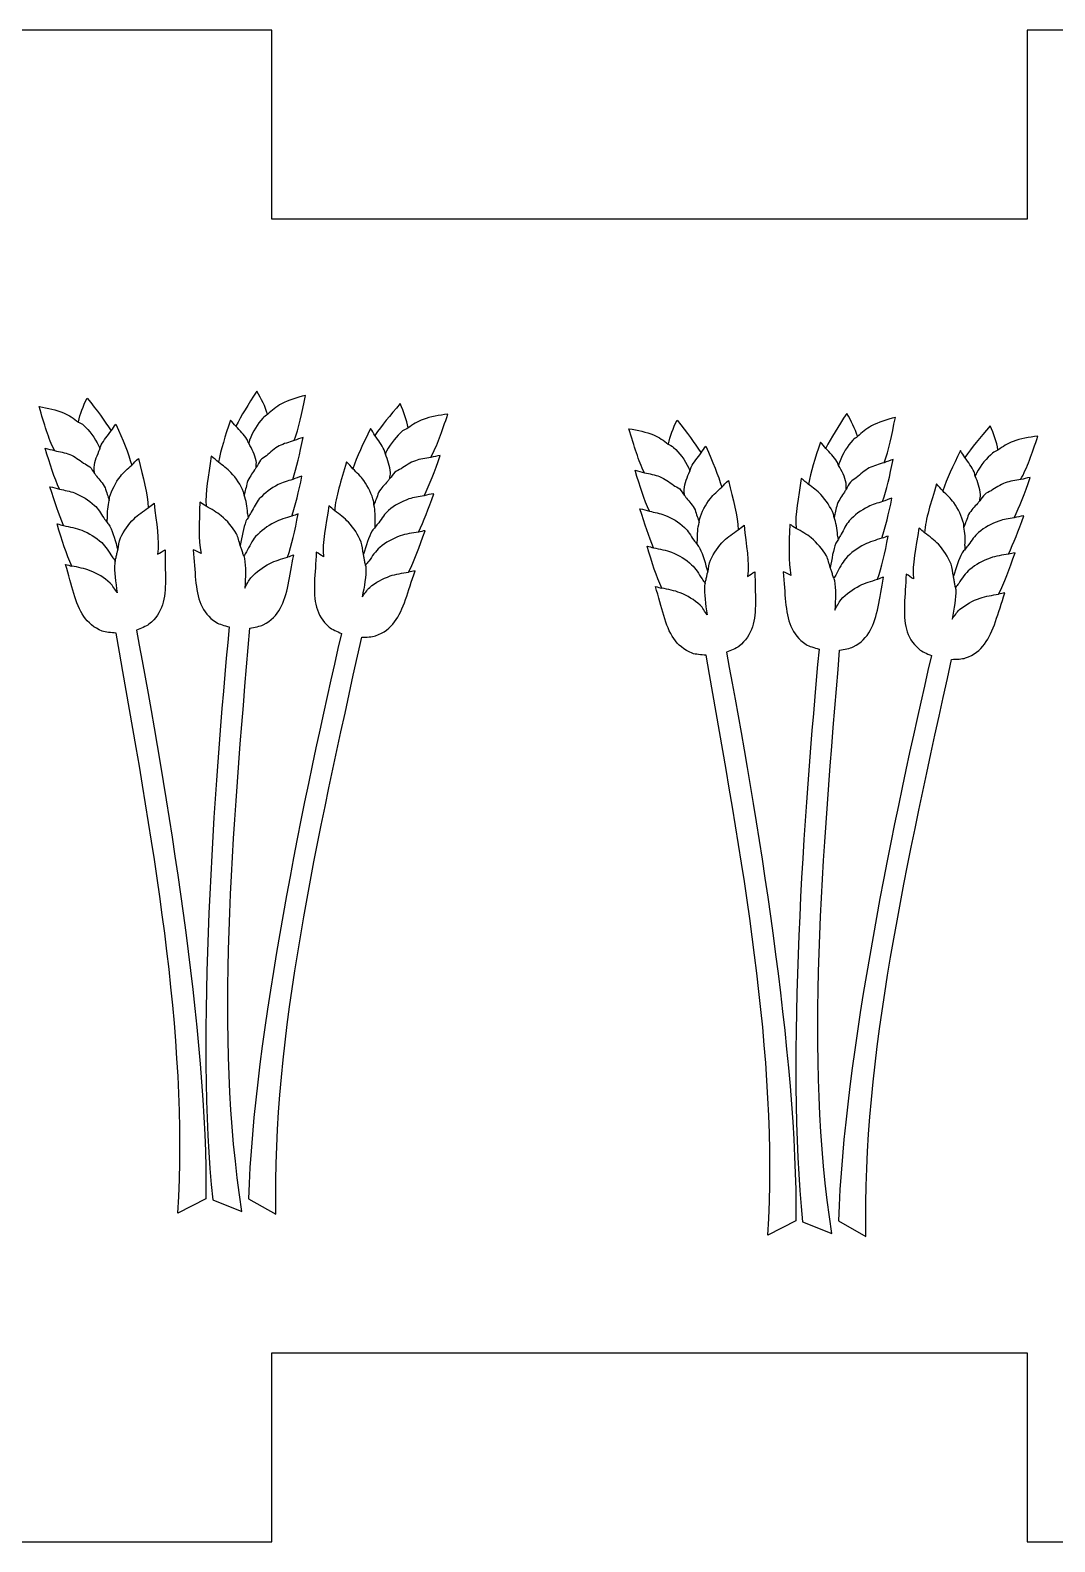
# Model space of a CAD drawing. Extents: x 87 to 257, y -442 to -192.
# Drawn here: x 130.91 to 158.04, y -274.19 to -234.19 of the extents above; entities that cross this region are included whole.
import ezdxf

# ---------------------------------------------------------------- set-up
doc = ezdxf.new("R2010")
doc.units = 0
doc.layers.add('Edges_-_Cut', color=7, linetype='CONTINUOUS')
doc.layers.add('Edges_-_Etch', color=7, linetype='CONTINUOUS')

msp = doc.modelspace()

# ---------------------------------------------------------------- linework, layer by layer
at = {"layer": 'Edges_-_Cut', "color": 7}
for p, q in [((137.309827, -234.194366), (117.309528, -234.194366)), ((137.309827, -239.19444), (137.309827, -234.194366)), ((187.309445, -234.194366), (157.309561, -234.194366)), ((157.309561, -234.194366), (157.309561, -239.19444)), ((157.309561, -239.19444), (137.309827, -239.19444)), ((137.309827, -274.194399), (137.309827, -269.194324)), ((137.309827, -269.194324), (157.309561, -269.194324)), ((157.309561, -269.194324), (157.309561, -274.194399)), ((117.309528, -274.194399), (137.309827, -274.194399)), ((157.309561, -274.194399), (187.309445, -274.194399))]:
    msp.add_line(p, q, dxfattribs=at)
at = {"layer": 'Edges_-_Etch', "color": 7}
for p, q in [((138.01044, -246.99462), (138.010446, -246.994592)), ((131.623204, -247.260614), (131.623218, -247.260586)), ((141.367818, -247.43785), (141.367815, -247.437822)), ((153.632752, -247.579272), (153.632758, -247.579243)), ((147.245516, -247.845266), (147.24553, -247.845238)), ((156.99013, -248.022502), (156.990127, -248.022473)), ((135.563968, -265.120596), (134.821343, -265.498125)), ((135.743896, -265.143061), (136.518348, -265.450091)), ((136.692823, -265.119806), (137.419221, -265.52773)), ((151.186281, -265.70522), (150.443655, -266.082748)), ((151.366209, -265.727741), (152.14066, -266.034742)), ((152.315136, -265.704486), (153.041533, -266.112382))]:
    msp.add_line(p, q, dxfattribs=at)
for points in [[(132.187038, -244.558196), (132.233162, -244.351044), (132.312989, -244.142285), (132.417665, -243.927006)], [(132.417665, -243.927006), (132.686298, -244.262681), (132.877004, -244.522071), (133.054965, -244.795573)], [(136.910194, -243.74898), (136.673867, -244.108136), (136.50805, -244.384093), (136.356234, -244.672947)], [(137.198394, -244.356068), (137.133248, -244.15411), (137.034394, -243.953647), (136.910194, -243.74898)], [(138.198535, -243.857381), (137.966478, -243.915717), (137.754795, -243.985623), (137.565943, -244.082312)], [(137.898522, -245.054653), (138.03026, -244.719373), (138.098747, -244.339981), (138.198535, -243.857381)], [(131.554669, -245.318672), (131.392391, -244.997023), (131.288999, -244.625675), (131.144859, -244.154364)], [(131.144859, -244.154364), (131.381328, -244.19077), (131.598585, -244.240865), (131.795596, -244.319633)], [(131.795596, -244.319633), (131.940816, -244.377799), (132.063346, -244.470142), (132.186471, -244.561864)], [(137.199226, -244.359737), (137.158595, -244.396539), (137.105856, -244.417367), (137.068453, -244.458543)], [(137.19924, -244.359737), (137.199195, -244.359737), (137.199285, -244.359737), (137.198394, -244.356068)], [(137.565943, -244.082312), (137.426745, -244.153743), (137.313309, -244.25698), (137.199226, -244.359737)], [(140.71186, -244.074269), (140.42959, -244.398571), (140.228334, -244.649833), (140.039225, -244.915799)], [(140.916217, -244.714462), (140.87869, -244.505589), (140.807553, -244.293697), (140.71186, -244.074269)], [(141.974054, -244.354008), (141.736278, -244.380819), (141.517144, -244.421713), (141.317049, -244.49224)], [(141.516506, -245.500338), (141.691927, -245.185745), (141.810571, -244.818941), (141.974054, -244.354008)], [(152.532506, -244.333631), (152.296179, -244.692787), (152.130362, -244.968772), (151.978546, -245.257599)], [(152.820706, -244.94072), (152.75556, -244.738761), (152.656707, -244.538299), (152.532506, -244.333631)], [(132.186474, -244.561864), (132.186522, -244.561864), (132.186426, -244.561864), (132.187038, -244.558196)], [(132.186471, -244.561864), (132.23034, -244.594602), (132.284786, -244.610548), (132.325849, -244.648112)], [(132.325849, -244.648112), (132.482028, -244.791565), (132.617732, -244.972159), (132.731973, -245.201013)], [(132.793026, -245.168275), (132.859704, -245.041247), (132.960189, -244.919609), (133.054725, -244.797125)], [(133.054725, -244.797125), (133.100022, -244.738451), (133.129415, -244.677914), (133.180351, -244.619494)], [(133.180351, -244.619494), (133.365435, -245.044803), (133.505897, -245.371983), (133.599609, -245.703792)], [(136.214979, -244.509343), (136.070157, -244.949976), (135.96066, -245.288784), (135.898139, -245.627874)], [(136.356547, -244.674556), (136.306004, -244.620341), (136.271119, -244.562768), (136.214979, -244.509343)], [(136.651554, -245.019855), (136.573381, -244.899572), (136.462039, -244.787755), (136.356547, -244.674556)], [(137.068453, -244.458543), (136.926258, -244.61591), (136.807894, -244.808273), (136.715384, -245.046779)], [(139.921087, -244.734641), (139.718593, -245.151935), (139.564739, -245.473047), (139.457402, -245.800707)], [(140.039268, -244.917323), (139.996435, -244.856843), (139.969567, -244.795149), (139.921087, -244.734641)], [(140.773678, -244.798536), (140.611708, -244.935442), (140.46866, -245.11025), (140.345064, -245.334222)], [(140.916499, -244.718131), (140.871313, -244.749034), (140.816257, -244.762722), (140.773678, -244.798536)], [(140.916499, -244.718131), (140.916454, -244.718131), (140.916547, -244.718131), (140.916217, -244.714462)], [(141.317049, -244.49224), (141.169545, -244.544395), (141.04331, -244.631545), (140.916499, -244.718131)], [(147.176981, -245.903323), (147.014703, -245.581674), (146.911311, -245.210326), (146.767172, -244.739015)], [(146.767172, -244.739015), (147.00364, -244.77545), (147.220898, -244.825516), (147.417909, -244.904285)], [(147.809351, -245.142847), (147.855474, -244.935668), (147.935301, -244.726908), (148.039977, -244.511629)], [(148.039977, -244.511629), (148.30861, -244.847304), (148.499316, -245.106694), (148.677277, -245.380196)], [(153.188255, -244.666964), (153.049057, -244.738394), (152.935621, -244.841631), (152.821538, -244.944388)], [(153.820848, -244.442033), (153.588791, -244.500368), (153.377107, -244.570275), (153.188255, -244.666964)], [(153.520834, -245.639304), (153.652573, -245.304024), (153.72106, -244.924633), (153.820848, -244.442033)], [(156.334172, -244.658921), (156.051902, -244.983222), (155.850646, -245.234485), (155.661538, -245.500451)], [(156.538529, -245.299114), (156.501002, -245.090269), (156.429865, -244.878348), (156.334172, -244.658921)], [(132.757822, -245.278455), (132.773795, -245.243121), (132.774727, -245.20313), (132.793026, -245.168275)], [(136.696828, -245.126252), (136.677637, -245.092414), (136.673009, -245.052846), (136.651554, -245.019855)], [(136.895778, -245.593471), (136.859083, -245.424731), (136.781139, -245.274588), (136.696828, -245.126252)], [(136.715384, -245.046779), (136.706833, -245.068792), (136.704942, -245.103505), (136.696842, -245.126252)], [(137.507543, -245.194296), (137.377543, -245.261098), (137.27316, -245.359255), (137.165029, -245.453038)], [(137.898488, -245.054512), (137.764768, -245.097607), (137.624326, -245.134437), (137.507543, -245.194296)], [(137.861836, -246.081998), (137.973113, -245.758995), (138.047256, -245.417449), (138.139991, -244.968772)], [(138.139991, -244.968772), (138.051351, -244.99135), (137.981069, -245.028039), (137.898488, -245.054512)], [(140.285414, -245.298972), (140.224039, -245.16932), (140.128665, -245.043618), (140.039268, -244.917323)], [(147.417909, -244.904285), (147.563129, -244.962479), (147.685658, -245.054794), (147.808783, -245.146516)], [(147.808786, -245.146516), (147.808834, -245.146516), (147.808738, -245.146516), (147.809351, -245.142847)], [(147.808783, -245.146516), (147.852652, -245.179254), (147.907098, -245.195199), (147.948162, -245.232763)], [(151.837291, -245.094023), (151.692469, -245.534628), (151.582972, -245.873436), (151.520452, -246.212526)], [(151.97886, -245.259207), (151.928316, -245.204992), (151.893431, -245.147447), (151.837291, -245.094023)], [(152.690765, -245.043194), (152.54857, -245.200562), (152.430206, -245.392924), (152.337697, -245.63143)], [(152.821538, -244.944388), (152.780907, -244.98119), (152.728168, -245.002018), (152.690765, -245.043194)], [(152.821553, -244.944388), (152.821507, -244.944388), (152.821598, -244.944388), (152.820706, -244.94072)], [(156.939361, -245.076892), (156.791858, -245.129046), (156.665622, -245.216197), (156.538811, -245.302782)], [(157.596366, -244.938659), (157.358591, -244.96547), (157.139457, -245.006364), (156.939361, -245.076892)], [(157.138819, -246.085018), (157.31424, -245.770396), (157.432883, -245.403592), (157.596366, -244.938659)], [(131.686514, -246.338171), (131.545748, -246.026852), (131.440233, -245.69366), (131.306268, -245.25551)], [(131.306268, -245.25551), (131.396593, -245.269621), (131.470005, -245.299819), (131.554686, -245.318502)], [(131.554686, -245.318502), (131.691826, -245.349039), (131.835079, -245.372632), (131.956912, -245.4214)], [(131.956912, -245.4214), (132.09255, -245.475841), (132.205589, -245.563894), (132.321958, -245.647235)], [(132.603082, -245.762099), (132.623966, -245.590677), (132.687639, -245.433931), (132.757822, -245.278455)], [(132.731973, -245.201013), (132.742528, -245.221898), (132.747636, -245.256554), (132.757824, -245.278455)], [(133.599606, -245.703792), (133.66135, -245.646106), (133.706895, -245.583481), (133.775935, -245.527431)], [(133.775935, -245.527431), (133.901157, -246.043334), (134.030641, -246.451427), (134.036046, -246.832173)], [(135.70622, -245.468644), (135.629407, -245.993916), (135.538348, -246.412311), (135.568295, -246.7919)], [(135.898153, -245.627874), (135.831323, -245.576143), (135.780162, -245.518005), (135.70622, -245.468644)], [(136.8986, -245.755044), (136.892363, -245.704046), (136.906389, -245.642296), (136.895778, -245.593471)], [(137.00988, -245.569849), (136.965148, -245.619351), (136.938478, -245.698091), (136.898558, -245.754902)], [(137.165029, -245.453038), (137.116069, -245.495314), (137.054172, -245.520856), (137.00988, -245.569849)], [(140.316037, -245.410507), (140.301531, -245.374439), (140.302265, -245.334561), (140.285414, -245.298972)], [(140.450666, -245.900134), (140.436894, -245.728007), (140.379738, -245.568749), (140.316037, -245.410507)], [(140.345064, -245.334222), (140.333662, -245.354824), (140.327115, -245.389058), (140.31604, -245.410507)], [(141.110377, -245.586416), (140.972605, -245.63524), (140.856027, -245.718496), (140.736314, -245.796982)], [(141.516509, -245.500197), (141.378226, -245.52475), (141.23412, -245.5427), (141.110377, -245.586416)], [(141.342674, -246.513572), (141.496181, -246.208349), (141.615366, -245.879814), (141.767317, -245.447562)], [(141.767317, -245.447562), (141.676493, -245.457722), (141.60189, -245.485042), (141.516509, -245.500197)], [(147.948162, -245.232763), (148.104341, -245.376217), (148.240044, -245.556811), (148.354285, -245.785693)], [(148.415338, -245.752927), (148.482016, -245.625927), (148.582501, -245.504261), (148.677037, -245.381776)], [(148.677037, -245.381776), (148.722334, -245.323102), (148.751727, -245.262566), (148.802663, -245.204146)], [(148.802663, -245.204146), (148.987747, -245.629455), (149.128209, -245.956635), (149.221921, -246.288444)], [(152.273866, -245.604506), (152.195694, -245.484223), (152.084351, -245.372407), (151.97886, -245.259207)], [(153.484148, -246.66665), (153.595426, -246.343646), (153.669568, -246.002101), (153.762304, -245.553424)], [(153.762304, -245.553424), (153.673663, -245.576002), (153.603381, -245.612719), (153.5208, -245.639163)], [(155.5434, -245.319292), (155.340905, -245.736586), (155.187052, -246.057699), (155.079714, -246.385359)], [(155.66158, -245.502003), (155.618747, -245.441495), (155.59188, -245.379801), (155.5434, -245.319292)], [(155.907726, -245.883624), (155.846351, -245.753971), (155.750977, -245.628269), (155.66158, -245.502003)], [(156.39599, -245.383188), (156.23402, -245.520094), (156.090973, -245.694902), (155.967376, -245.918874)], [(156.538811, -245.302782), (156.493625, -245.333686), (156.438569, -245.347374), (156.39599, -245.383188)], [(156.538811, -245.302782), (156.538766, -245.302782), (156.538859, -245.302782), (156.538529, -245.299114)], [(132.321958, -245.647235), (132.374629, -245.684798), (132.438628, -245.704498), (132.487275, -245.749145)], [(132.487275, -245.749145), (132.536404, -245.794272), (132.570268, -245.870218), (132.615285, -245.923079)], [(132.615274, -245.923248), (132.616685, -245.871912), (132.597042, -245.811714), (132.603082, -245.762099)], [(132.615285, -245.923079), (132.63363, -245.944528), (132.649172, -245.971423), (132.666811, -245.994368)], [(132.666811, -245.994368), (132.743595, -246.09388), (132.829602, -246.175216), (132.893297, -246.302724)], [(133.300532, -246.001508), (133.381835, -245.895788), (133.49513, -245.801356), (133.599606, -245.703792)], [(136.223561, -245.89655), (136.132801, -245.798844), (136.011234, -245.715335), (135.898153, -245.627874)], [(136.562719, -246.420439), (136.482853, -246.223984), (136.367969, -246.052082), (136.223561, -245.89655)], [(136.853868, -245.830623), (136.786651, -245.936879), (136.708557, -246.025808), (136.656973, -246.158734)], [(136.898558, -245.754902), (136.882302, -245.778045), (136.869303, -245.806182), (136.853868, -245.830623)], [(137.842509, -247.054649), (137.942501, -246.740422), (138.019011, -246.421314), (138.107316, -245.994396)], [(138.107316, -245.994396), (138.017194, -246.017256), (137.94563, -246.054764), (137.861808, -246.081885)], [(139.28852, -245.617206), (139.142095, -246.12752), (138.995864, -246.529913), (138.974737, -246.910123)], [(139.457413, -245.800707), (139.398107, -245.740509), (139.355184, -245.67605), (139.28852, -245.617206)], [(139.743934, -246.110531), (139.667067, -246.001536), (139.557771, -245.902505), (139.457413, -245.800707)], [(140.431842, -246.060634), (140.432406, -246.009269), (140.454645, -245.949946), (140.450666, -245.900134)], [(140.566927, -245.892006), (140.515978, -245.935045), (140.479007, -246.009523), (140.431845, -246.060493)], [(140.736314, -245.796982), (140.682136, -245.832316), (140.617377, -245.849362), (140.566927, -245.892006)], [(147.308827, -246.922823), (147.16806, -246.611503), (147.062546, -246.278312), (146.92858, -245.840162)], [(146.92858, -245.840162), (147.018906, -245.854273), (147.092317, -245.884471), (147.176998, -245.903154)], [(147.176998, -245.903154), (147.314138, -245.933718), (147.457391, -245.957284), (147.579224, -246.006052)], [(148.225394, -246.346751), (148.246279, -246.175329), (148.309951, -246.018583), (148.380134, -245.863106)], [(148.354285, -245.785693), (148.36484, -245.806577), (148.369949, -245.841206), (148.380137, -245.863106)], [(148.380134, -245.863106), (148.396108, -245.827772), (148.397039, -245.787781), (148.415338, -245.752927)], [(152.319141, -245.710904), (152.299949, -245.677066), (152.295321, -245.637498), (152.273866, -245.604506)], [(152.51809, -246.178123), (152.481396, -246.009382), (152.403452, -245.85924), (152.319141, -245.710904)], [(152.337697, -245.63143), (152.329145, -245.653444), (152.327254, -245.688185), (152.319155, -245.710904)], [(153.129855, -245.778948), (152.999855, -245.845778), (152.895472, -245.943907), (152.787342, -246.037689)], [(153.5208, -245.639163), (153.387081, -245.682258), (153.246638, -245.719088), (153.129855, -245.778948)], [(155.93835, -245.995158), (155.923844, -245.95909), (155.924577, -245.919212), (155.907726, -245.883624)], [(156.072978, -246.484786), (156.059206, -246.312658), (156.00205, -246.1534), (155.93835, -245.995158)], [(155.967376, -245.918874), (155.955975, -245.939476), (155.949427, -245.973709), (155.938353, -245.995158)], [(131.796, -247.30481), (131.667287, -247.001224), (131.561501, -246.690582), (131.433965, -246.273712)], [(131.433965, -246.273712), (131.5258, -246.288105), (131.600555, -246.318811), (131.686531, -246.338058)], [(131.686531, -246.338058), (131.822057, -246.368228), (131.964063, -246.39137), (132.084606, -246.439602)], [(132.893297, -246.302724), (132.91706, -246.350363), (132.929444, -246.425716), (132.951367, -246.477504)], [(133.011446, -246.554607), (133.072739, -246.351577), (133.171178, -246.169769), (133.300532, -246.001508)], [(136.61537, -246.338086), (136.600017, -246.386516), (136.591805, -246.448266), (136.578281, -246.50011)], [(136.656973, -246.158734), (136.637725, -246.208321), (136.632391, -246.284521), (136.61537, -246.338086)], [(137.474875, -246.219948), (137.286007, -246.316694), (137.119397, -246.438191), (136.977205, -246.595473)], [(137.861808, -246.081885), (137.729674, -246.124614), (137.59042, -246.160738), (137.474875, -246.219948)], [(140.009928, -246.67506), (139.957073, -246.469715), (139.866226, -246.283984), (139.743934, -246.110531)], [(140.377418, -246.129552), (140.29659, -246.225847), (140.207294, -246.303514), (140.138387, -246.428313)], [(140.431845, -246.060493), (140.412625, -246.081095), (140.395985, -246.107398), (140.377418, -246.129552)], [(147.579224, -246.006052), (147.714863, -246.060493), (147.827901, -246.148546), (147.94427, -246.231886)], [(147.94427, -246.231886), (147.996941, -246.26945), (148.060941, -246.289149), (148.109587, -246.333825)], [(148.109587, -246.333825), (148.158716, -246.378924), (148.19258, -246.45487), (148.237598, -246.50773)], [(148.237586, -246.5079), (148.238997, -246.456563), (148.219355, -246.396365), (148.225394, -246.346751)], [(148.922844, -246.58616), (149.004147, -246.480439), (149.117442, -246.386036), (149.221918, -246.288444)], [(149.221918, -246.288444), (149.283663, -246.230757), (149.329208, -246.168132), (149.398248, -246.112083)], [(149.398248, -246.112083), (149.52347, -246.627985), (149.652953, -247.036078), (149.658358, -247.416824)], [(151.328532, -246.053296), (151.25172, -246.578568), (151.160661, -246.996962), (151.190607, -247.376551)], [(151.520466, -246.212526), (151.453636, -246.160794), (151.402474, -246.102657), (151.328532, -246.053296)], [(151.845874, -246.481201), (151.755114, -246.383496), (151.633547, -246.299986), (151.520466, -246.212526)], [(152.52087, -246.339554), (152.504614, -246.362696), (152.491615, -246.390834), (152.47618, -246.415274)], [(152.520912, -246.339695), (152.514675, -246.288698), (152.528702, -246.226947), (152.51809, -246.178123)], [(152.632193, -246.154501), (152.58746, -246.204003), (152.56079, -246.282743), (152.52087, -246.339554)], [(152.787342, -246.037689), (152.738382, -246.079966), (152.676485, -246.105507), (152.632193, -246.154501)], [(154.910832, -246.201858), (154.764407, -246.712172), (154.618176, -247.114564), (154.597049, -247.494774)], [(155.079725, -246.385359), (155.020419, -246.325161), (154.977496, -246.260701), (154.910832, -246.201858)], [(155.366246, -246.695182), (155.28938, -246.586188), (155.180084, -246.487184), (155.079725, -246.385359)], [(156.358627, -246.381633), (156.304448, -246.416968), (156.23969, -246.434014), (156.18924, -246.476658)], [(156.73269, -246.171067), (156.594917, -246.219892), (156.47834, -246.303176), (156.358627, -246.381633)], [(157.138822, -246.084848), (157.000538, -246.109402), (156.856433, -246.127351), (156.73269, -246.171067)], [(156.964987, -247.098224), (157.118493, -246.793), (157.237678, -246.464466), (157.38963, -246.032214)], [(157.38963, -246.032214), (157.298805, -246.042374), (157.224202, -246.069693), (157.138822, -246.084848)], [(132.084606, -246.439602), (132.281634, -246.518398), (132.458799, -246.623921), (132.614972, -246.767346)], [(132.614972, -246.767346), (132.708836, -246.853565), (132.779948, -246.984686), (132.858756, -247.100256)], [(132.951367, -246.477504), (132.971151, -246.524268), (132.985056, -246.585003), (133.003324, -246.635351)], [(132.956249, -247.114), (132.953991, -246.942606), (132.966522, -246.781514), (133.00329, -246.63552)], [(133.00329, -246.63552), (133.009527, -246.610967), (133.004137, -246.578624), (133.011446, -246.554607)], [(134.036048, -246.832145), (134.091632, -246.793593), (134.13287, -246.748692), (134.192834, -246.711664)], [(134.192834, -246.711664), (134.252073, -247.248507), (134.333838, -247.679094), (134.28452, -248.061674)], [(135.400985, -246.686433), (135.391813, -247.226466), (135.350349, -247.662753), (135.434953, -248.039124)], [(135.568272, -246.791843), (135.50935, -246.758739), (135.464127, -246.71776), (135.400985, -246.686433)], [(135.968954, -247.044602), (135.853881, -246.9489), (135.709434, -246.871515), (135.568272, -246.791843)], [(136.578326, -246.500251), (136.569831, -246.476262), (136.572173, -246.443694), (136.562719, -246.420439)], [(136.669563, -246.972296), (136.655818, -246.801467), (136.628485, -246.642209), (136.578326, -246.500251)], [(136.977205, -246.595473), (136.891745, -246.690046), (136.833105, -246.827206), (136.765363, -246.949577)], [(138.823068, -246.783236), (138.741703, -247.317172), (138.642225, -247.744005), (138.675697, -248.128278)], [(138.974743, -246.910066), (138.920799, -246.869229), (138.881451, -246.82269), (138.823068, -246.783236)], [(140.014726, -246.756283), (140.009505, -246.731166), (140.016137, -246.699387), (140.009928, -246.67506)], [(140.073149, -246.600553), (140.051446, -246.646442), (140.035049, -246.706528), (140.014714, -246.756114)], [(140.04196, -247.236287), (140.051189, -247.065119), (140.045403, -246.903632), (140.014726, -246.756283)], [(140.138387, -246.428313), (140.112677, -246.474908), (140.097194, -246.549697), (140.073149, -246.600553)], [(140.940736, -246.598493), (140.740621, -246.66902), (140.559248, -246.767149), (140.397284, -246.904027)], [(141.342663, -246.513459), (141.206003, -246.538013), (141.063164, -246.555256), (140.940736, -246.598493)], [(141.193356, -247.474849), (141.334498, -247.176823), (141.453023, -246.870894), (141.597674, -246.459583)], [(141.597674, -246.459583), (141.505328, -246.469743), (141.429362, -246.497796), (141.342663, -246.513459)], [(148.237598, -246.50773), (148.255942, -246.529179), (148.271484, -246.556103), (148.289123, -246.57902)], [(148.289123, -246.57902), (148.365907, -246.678531), (148.451914, -246.759868), (148.515609, -246.887404)], [(148.633759, -247.139259), (148.695052, -246.936228), (148.793491, -246.754421), (148.922844, -246.58616)], [(152.185031, -247.00509), (152.105165, -246.808664), (151.990281, -246.636734), (151.845874, -246.481201)], [(152.279285, -246.743386), (152.260038, -246.792972), (152.254704, -246.869172), (152.237683, -246.922738)], [(152.47618, -246.415274), (152.408963, -246.521531), (152.33087, -246.610459), (152.279285, -246.743386)], [(153.48412, -246.666537), (153.351986, -246.709265), (153.212732, -246.74539), (153.097188, -246.8046)], [(153.464822, -247.6393), (153.564813, -247.325074), (153.641323, -247.005994), (153.729628, -246.579048)], [(153.729628, -246.579048), (153.639506, -246.601908), (153.567943, -246.639443), (153.48412, -246.666537)], [(155.63224, -247.259711), (155.579386, -247.054366), (155.488538, -246.868636), (155.366246, -246.695182)], [(155.99973, -246.714204), (155.918902, -246.810498), (155.829607, -246.888166), (155.760699, -247.012964)], [(156.054157, -246.645144), (156.034938, -246.665746), (156.018298, -246.69205), (155.99973, -246.714204)], [(156.054154, -246.645285), (156.054719, -246.593921), (156.076958, -246.534598), (156.072978, -246.484786)], [(156.18924, -246.476658), (156.13829, -246.519696), (156.101319, -246.594175), (156.054157, -246.645144)], [(132.858756, -247.100256), (132.886978, -247.141855), (132.920243, -247.173718), (132.946532, -247.219269)], [(132.946513, -247.219382), (132.945384, -247.203295), (132.950915, -247.192006), (132.950266, -247.176315)], [(132.950266, -247.176315), (132.949419, -247.153455), (132.956531, -247.136296), (132.956249, -247.114)], [(133.303131, -247.631511), (133.389915, -247.438019), (133.510726, -247.271226), (133.660546, -247.120971)], [(133.660546, -247.120971), (133.766244, -247.015025), (133.902885, -246.924544), (134.036048, -246.832145)], [(136.372196, -247.519751), (136.267836, -247.335178), (136.132068, -247.180294), (135.968954, -247.044602)], [(136.624308, -247.184386), (136.555028, -247.362864), (136.514699, -247.596177), (136.474711, -247.830336)], [(136.689008, -247.076239), (136.670296, -247.116963), (136.64129, -247.140557), (136.624308, -247.184386)], [(136.681303, -247.033821), (136.680174, -247.010961), (136.671341, -246.994564), (136.669563, -246.972296)], [(136.689036, -247.076323), (136.688472, -247.060237), (136.682122, -247.049512), (136.681303, -247.033821)], [(136.765363, -246.949577), (136.74112, -246.993632), (136.710953, -247.028402), (136.689008, -247.076239)], [(137.842509, -247.054649), (137.680017, -247.102683), (137.516613, -247.148685), (137.37787, -247.219579)], [(137.723965, -248.139652), (137.842591, -247.811738), (137.915246, -247.456138), (138.01044, -246.99462)], [(138.010446, -246.994592), (137.948676, -247.00955), (137.901274, -247.037207), (137.842509, -247.054649)], [(139.337996, -247.214189), (139.236763, -247.103896), (139.103975, -247.007884), (138.974743, -246.910066)], [(140.397284, -246.904027), (140.299937, -246.986266), (140.223469, -247.114367), (140.139956, -247.226578)], [(147.418312, -247.889462), (147.289599, -247.585876), (147.183814, -247.275234), (147.056277, -246.858363)], [(147.056277, -246.858363), (147.148113, -246.872756), (147.222868, -246.903462), (147.308844, -246.92271)], [(147.308844, -246.92271), (147.44437, -246.952879), (147.586375, -246.976022), (147.706918, -247.024282)], [(147.706918, -247.024282), (147.903946, -247.10305), (148.081111, -247.208573), (148.237284, -247.351998)], [(148.515609, -246.887404), (148.539372, -246.935015), (148.551756, -247.010368), (148.573679, -247.062156)], [(148.573679, -247.062156), (148.593463, -247.10892), (148.607368, -247.169654), (148.625636, -247.220003)], [(148.625602, -247.220172), (148.631839, -247.195619), (148.626449, -247.163276), (148.633759, -247.139259)], [(152.200638, -247.084903), (152.192143, -247.060914), (152.194486, -247.028346), (152.185031, -247.00509)], [(152.237683, -246.922738), (152.22233, -246.971167), (152.214117, -247.032918), (152.200593, -247.084762)], [(152.291875, -247.556948), (152.278131, -247.386119), (152.250798, -247.226861), (152.200638, -247.084903)], [(152.599517, -247.180125), (152.514057, -247.274697), (152.455417, -247.411857), (152.387675, -247.534257)], [(153.097188, -246.8046), (152.908319, -246.901346), (152.741709, -247.022842), (152.599517, -247.180125)], [(155.695461, -247.185205), (155.673758, -247.231094), (155.657361, -247.291179), (155.637027, -247.340766)], [(155.760699, -247.012964), (155.734989, -247.059559), (155.719506, -247.134348), (155.695461, -247.185205)], [(156.563049, -247.183144), (156.362933, -247.253672), (156.18156, -247.351829), (156.019596, -247.488706)], [(156.964975, -247.098111), (156.828315, -247.122664), (156.685477, -247.139908), (156.563049, -247.183144)], [(156.815669, -248.059501), (156.956811, -247.761502), (157.075336, -247.455545), (157.219986, -247.044235)], [(157.219986, -247.044235), (157.12764, -247.054677), (157.051674, -247.082448), (156.964975, -247.098111)], [(132.014682, -248.374094), (131.866143, -248.058626), (131.760809, -247.711323), (131.623204, -247.260614)], [(131.623218, -247.260586), (131.686128, -247.2699), (131.735875, -247.292957), (131.796, -247.30481)], [(131.796, -247.30481), (131.962251, -247.337548), (132.12922, -247.368198), (132.273943, -247.42594)], [(132.273943, -247.42594), (132.470979, -247.504793), (132.64802, -247.610937), (132.804199, -247.754419)], [(132.946532, -247.219269), (132.968941, -247.258103), (133.000013, -247.278902), (133.020988, -247.320954)], [(133.020988, -247.320954), (133.10653, -247.492234), (133.168331, -247.720806), (133.229875, -247.950224)], [(136.474728, -247.830421), (136.439597, -247.728087), (136.421899, -247.607691), (136.372196, -247.519751)], [(136.88038, -247.595866), (136.783544, -247.70297), (136.714385, -247.853789), (136.640356, -247.997017)], [(137.37787, -247.219579), (137.189001, -247.31641), (137.022572, -247.438527), (136.88038, -247.595866)], [(139.674016, -247.739038), (139.595301, -247.542131), (139.481481, -247.370455), (139.337996, -247.214189)], [(139.968746, -247.44039), (139.8762, -247.60803), (139.805012, -247.833808), (139.734044, -248.060489)], [(140.047339, -247.341866), (140.02335, -247.379769), (139.99144, -247.39927), (139.968746, -247.44039)], [(140.045375, -247.298799), (140.047351, -247.275939), (140.040747, -247.258554), (140.04196, -247.236287)], [(140.047351, -247.341979), (140.049044, -247.325892), (140.044077, -247.314886), (140.045375, -247.298799)], [(140.139956, -247.226578), (140.110046, -247.266993), (140.075488, -247.297416), (140.047339, -247.341866)], [(140.710816, -247.576167), (140.510692, -247.646807), (140.329418, -247.745529), (140.167447, -247.882406)], [(141.193356, -247.474849), (141.025894, -247.500532), (140.857803, -247.524436), (140.710816, -247.576167)], [(140.930681, -248.534227), (141.092126, -248.225165), (141.211715, -247.882491), (141.367818, -247.43785)], [(141.367815, -247.437822), (141.304574, -247.444595), (141.253921, -247.46548), (141.193356, -247.474849)], [(148.237284, -247.351998), (148.331149, -247.438217), (148.40226, -247.569337), (148.481068, -247.684907)], [(148.578562, -247.698652), (148.576304, -247.527258), (148.588834, -247.366166), (148.625602, -247.220172)], [(149.282858, -247.705622), (149.388556, -247.599676), (149.525197, -247.509196), (149.658361, -247.416796)], [(149.658361, -247.416796), (149.713944, -247.378245), (149.755183, -247.333343), (149.815146, -247.296316)], [(149.815146, -247.296316), (149.874385, -247.833159), (149.95615, -248.263745), (149.906832, -248.646326)], [(151.023297, -247.271085), (151.014125, -247.811117), (150.972661, -248.247404), (151.057266, -248.623776)], [(151.190585, -247.376495), (151.131662, -247.34339), (151.086439, -247.302412), (151.023297, -247.271085)], [(151.591267, -247.629253), (151.476194, -247.533552), (151.331747, -247.456166), (151.190585, -247.376495)], [(152.303615, -247.618472), (152.302487, -247.595612), (152.293653, -247.579215), (152.291875, -247.556948)], [(152.387675, -247.534257), (152.363432, -247.578284), (152.333266, -247.613054), (152.31132, -247.66089)], [(153.346277, -248.724304), (153.464903, -248.39639), (153.537559, -248.04079), (153.632752, -247.579272)], [(153.632758, -247.579243), (153.570988, -247.594201), (153.523586, -247.621859), (153.464822, -247.6393)], [(154.44538, -247.367887), (154.364015, -247.901823), (154.264538, -248.328656), (154.298009, -248.71293)], [(154.597055, -247.494718), (154.543111, -247.45388), (154.503763, -247.407342), (154.44538, -247.367887)], [(154.960309, -247.79884), (154.859076, -247.688576), (154.726287, -247.592536), (154.597055, -247.494718)], [(155.637038, -247.340935), (155.631817, -247.315817), (155.638449, -247.284039), (155.63224, -247.259711)], [(155.664273, -247.820938), (155.673501, -247.649771), (155.667744, -247.488283), (155.637038, -247.340935)], [(156.019596, -247.488706), (155.922249, -247.570918), (155.845781, -247.699018), (155.762269, -247.81123)], [(132.804199, -247.754419), (132.910555, -247.852096), (132.993407, -247.995803), (133.08041, -248.13158)], [(133.208387, -248.042257), (133.21437, -248.01062), (133.222498, -247.980648), (133.229864, -247.950309)], [(133.229864, -247.950309), (133.255348, -247.84521), (133.261803, -247.723685), (133.303131, -247.631511)], [(134.284302, -248.063113), (134.352617, -248.025606), (134.406747, -247.97983), (134.480695, -247.945144)], [(134.480695, -247.945144), (134.47776, -248.526635), (134.537732, -249.010195), (134.412931, -249.399944)], [(135.435377, -248.040451), (135.363876, -248.009548), (135.305732, -247.968879), (135.228883, -247.941222)], [(135.228883, -247.941222), (135.285757, -248.519918), (135.270915, -249.006977), (135.431335, -249.383434)], [(136.504643, -247.919942), (136.495753, -247.889039), (136.48486, -247.859942), (136.474728, -247.830421)], [(136.53807, -248.020498), (136.529688, -247.984091), (136.514617, -247.954542), (136.504643, -247.919942)], [(136.640356, -247.997017), (136.618568, -248.039294), (136.588988, -248.069209), (136.569221, -248.114958)], [(139.734053, -248.060573), (139.712914, -247.954542), (139.711503, -247.83282), (139.674016, -247.739038)], [(140.167447, -247.882406), (140.057147, -247.975624), (139.968427, -248.115832), (139.875892, -248.247856)], [(147.636995, -248.958746), (147.488456, -248.643278), (147.383122, -248.295975), (147.245516, -247.845266)], [(147.24553, -247.845238), (147.30844, -247.854551), (147.358187, -247.877609), (147.418312, -247.889462)], [(147.418312, -247.889462), (147.584564, -247.9222), (147.751532, -247.952849), (147.896255, -248.010592)], [(148.481068, -247.684907), (148.50929, -247.726507), (148.542556, -247.75837), (148.568845, -247.80392)], [(148.568825, -247.804033), (148.567696, -247.787947), (148.573228, -247.776658), (148.572578, -247.760966)], [(148.568845, -247.80392), (148.591253, -247.842782), (148.622326, -247.863554), (148.6433, -247.905605)], [(148.572578, -247.760966), (148.571732, -247.738106), (148.578844, -247.720947), (148.578562, -247.698652)], [(148.6433, -247.905605), (148.728842, -248.076886), (148.790643, -248.305458), (148.852187, -248.534876)], [(148.925444, -248.216162), (149.012227, -248.022671), (149.133038, -247.855878), (149.282858, -247.705622)], [(151.994509, -248.104431), (151.890149, -247.919829), (151.75438, -247.764946), (151.591267, -247.629253)], [(152.246621, -247.769038), (152.177341, -247.947515), (152.137011, -248.180828), (152.097023, -248.415016)], [(152.31132, -247.66089), (152.292609, -247.701615), (152.263602, -247.725209), (152.246621, -247.769038)], [(152.311348, -247.660975), (152.310784, -247.644888), (152.304434, -247.634164), (152.303615, -247.618472)], [(153.000182, -247.804259), (152.811313, -247.901061), (152.644884, -248.023179), (152.502692, -248.180518)], [(153.464822, -247.6393), (153.302329, -247.687334), (153.138926, -247.733337), (153.000182, -247.804259)], [(155.296328, -248.323689), (155.217614, -248.126783), (155.103793, -247.955107), (154.960309, -247.79884)], [(155.669652, -247.926518), (155.645663, -247.96442), (155.613752, -247.983922), (155.591058, -248.025042)], [(155.667687, -247.883479), (155.669663, -247.860619), (155.663059, -247.843206), (155.664273, -247.820938)], [(155.669663, -247.926631), (155.671356, -247.910544), (155.666389, -247.899255), (155.667687, -247.883479)], [(155.762269, -247.81123), (155.732359, -247.851644), (155.697801, -247.882068), (155.669652, -247.926518)], [(132.329476, -249.706296), (132.097941, -249.368984), (132.01584, -248.88867), (131.845835, -248.332777)], [(131.845835, -248.332777), (131.907161, -248.34209), (131.955963, -248.362946), (132.014468, -248.375618)], [(132.496777, -248.496635), (132.350815, -248.4383), (132.182506, -248.407001), (132.014682, -248.374094)], [(133.08041, -248.13158), (133.106036, -248.171656), (133.138254, -248.198693), (133.162178, -248.242409)], [(133.148801, -248.300688), (133.135932, -248.527087), (133.166242, -248.793815), (133.216997, -249.082782)], [(133.162178, -248.242409), (133.160203, -248.26414), (133.150071, -248.278477), (133.148801, -248.300688)], [(133.162187, -248.242381), (133.165235, -248.206313), (133.179797, -248.180123), (133.184426, -248.145466)], [(133.184426, -248.145466), (133.189393, -248.108523), (133.20167, -248.07762), (133.208387, -248.042257)], [(136.569213, -248.114929), (136.562806, -248.079228), (136.545901, -248.05459), (136.53807, -248.020498)], [(136.569221, -248.114958), (136.57306, -248.136406), (136.584603, -248.149558), (136.587933, -248.171741)], [(136.587933, -248.171741), (136.621763, -248.395994), (136.616313, -248.664388), (136.592589, -248.956798)], [(136.757644, -248.681857), (136.899873, -248.524603), (137.066466, -248.40305), (137.255315, -248.306332)], [(137.255315, -248.306332), (137.395238, -248.234733), (137.559915, -248.187912), (137.723965, -248.139652)], [(137.534229, -249.495165), (137.733473, -249.137844), (137.770653, -248.65197), (137.888345, -248.0827)], [(137.888345, -248.0827), (137.82813, -248.097375), (137.781479, -248.122832), (137.724413, -248.140978)], [(138.484616, -248.003762), (138.463534, -248.584914), (138.383634, -249.065595), (138.492236, -249.460113)], [(138.675968, -248.129746), (138.609262, -248.089473), (138.557068, -248.041467), (138.484616, -248.003762)], [(139.75172, -248.15334), (139.747035, -248.121703), (139.740149, -248.091194), (139.734053, -248.060573)], [(139.771391, -248.257452), (139.767976, -248.220339), (139.756969, -248.188956), (139.75172, -248.15334)], [(139.789622, -248.355185), (139.787929, -248.319145), (139.774608, -248.292278), (139.771391, -248.257452)], [(139.875892, -248.247856), (139.848658, -248.286859), (139.815324, -248.31257), (139.789614, -248.355242)], [(139.789614, -248.355242), (139.790461, -248.376973), (139.800226, -248.391648), (139.800564, -248.414028)], [(147.896255, -248.010592), (148.093292, -248.089445), (148.270333, -248.195588), (148.426511, -248.33907)], [(148.426511, -248.33907), (148.532867, -248.436747), (148.615719, -248.580483), (148.702722, -248.716232)], [(148.852176, -248.534961), (148.877661, -248.429861), (148.884115, -248.308336), (148.925444, -248.216162)], [(152.09704, -248.415073), (152.061909, -248.312739), (152.044211, -248.192371), (151.994509, -248.104431)], [(152.502692, -248.180518), (152.405856, -248.287621), (152.336698, -248.438441), (152.262668, -248.581697)], [(155.356365, -248.645225), (155.335227, -248.539194), (155.333816, -248.417472), (155.296328, -248.323689)], [(155.591058, -248.025042), (155.498512, -248.192682), (155.427324, -248.418459), (155.356357, -248.645168)], [(156.333128, -248.160819), (156.133004, -248.231459), (155.95173, -248.33018), (155.78976, -248.467058)], [(156.815669, -248.059501), (156.648206, -248.085183), (156.480115, -248.109087), (156.333128, -248.160819)], [(156.552993, -249.118878), (156.714438, -248.809817), (156.834027, -248.467143), (156.99013, -248.022502)], [(156.990127, -248.022473), (156.926887, -248.029247), (156.876234, -248.050131), (156.815669, -248.059501)], [(133.027146, -248.824351), (132.870939, -248.680982), (132.693785, -248.575403), (132.496777, -248.496635)], [(136.592589, -248.956798), (136.648365, -248.866826), (136.691223, -248.755348), (136.757644, -248.681857)], [(139.800564, -248.414028), (139.804064, -248.640794), (139.762758, -248.905998), (139.700121, -249.192595)], [(139.900485, -248.942264), (140.062483, -248.805442), (140.243845, -248.707286), (140.443938, -248.636702)], [(140.443938, -248.636702), (140.592183, -248.584491), (140.761644, -248.560135), (140.930681, -248.534227)], [(140.56126, -249.852261), (140.806528, -249.524827), (140.908399, -249.048295), (141.101222, -248.499909)], [(141.101222, -248.499909), (141.039568, -248.506682), (140.989945, -248.525309), (140.930963, -248.53561)], [(148.702722, -248.716232), (148.72832, -248.756308), (148.760567, -248.783344), (148.784491, -248.827061)], [(148.784499, -248.827032), (148.787547, -248.790964), (148.80211, -248.764774), (148.806738, -248.730117)], [(148.806738, -248.730117), (148.811705, -248.693174), (148.823982, -248.662271), (148.830699, -248.626909)], [(148.830699, -248.626909), (148.836682, -248.595272), (148.84481, -248.5653), (148.852176, -248.534961)], [(149.906615, -248.647737), (149.974929, -248.610229), (150.02906, -248.564453), (150.103007, -248.529768)], [(150.103007, -248.529768), (150.100072, -249.111287), (150.160045, -249.594818), (150.035243, -249.984567)], [(151.057689, -248.625102), (150.986188, -248.594199), (150.928045, -248.553531), (150.851195, -248.525873)], [(150.851195, -248.525873), (150.908069, -249.10457), (150.893227, -249.591629), (151.053648, -249.968085)], [(152.126956, -248.504594), (152.118094, -248.47369), (152.107172, -248.444593), (152.09704, -248.415073)], [(152.160382, -248.605149), (152.152, -248.568743), (152.136929, -248.539194), (152.126956, -248.504594)], [(152.191525, -248.699581), (152.185119, -248.66388), (152.168214, -248.639242), (152.160382, -248.605149)], [(152.262668, -248.581697), (152.24088, -248.623974), (152.211301, -248.653889), (152.191534, -248.699609)], [(152.191534, -248.699609), (152.195372, -248.721058), (152.206915, -248.73421), (152.210245, -248.756392)], [(152.210245, -248.756392), (152.244075, -248.980646), (152.238625, -249.249039), (152.214902, -249.54145)], [(152.877627, -248.890984), (153.01755, -248.819384), (153.182227, -248.772564), (153.346277, -248.724304)], [(153.156542, -250.079817), (153.355785, -249.722524), (153.392965, -249.236622), (153.510657, -248.667351)], [(153.510657, -248.667351), (153.450442, -248.682027), (153.403791, -248.707483), (153.346726, -248.72563)], [(154.106928, -248.588414), (154.085846, -249.169566), (154.005946, -249.650246), (154.114548, -250.044765)], [(154.29828, -248.714398), (154.231574, -248.674124), (154.17938, -248.626147), (154.106928, -248.588414)], [(155.374032, -248.737991), (155.369347, -248.706354), (155.362461, -248.675846), (155.356365, -248.645225)], [(155.393703, -248.842131), (155.390288, -248.804991), (155.379282, -248.773608), (155.374032, -248.737991)], [(155.78976, -248.467058), (155.679459, -248.560276), (155.59074, -248.700484), (155.498205, -248.832508)], [(133.216997, -249.082782), (133.153113, -248.99837), (133.100098, -248.891379), (133.027146, -248.824351)], [(139.700121, -249.192595), (139.767437, -249.11092), (139.824827, -249.006215), (139.900485, -248.942264)], [(147.951788, -250.290919), (147.720253, -249.953607), (147.638152, -249.473293), (147.468147, -248.9174)], [(147.468147, -248.9174), (147.529474, -248.926713), (147.578276, -248.94757), (147.63678, -248.960241)], [(148.11909, -249.081286), (147.973127, -249.022979), (147.804818, -248.991653), (147.636995, -248.958746)], [(148.649459, -249.409031), (148.493251, -249.265634), (148.316098, -249.160055), (148.11909, -249.081286)], [(148.771113, -248.88534), (148.758244, -249.111738), (148.788583, -249.378466), (148.839309, -249.667434)], [(148.784491, -248.827061), (148.782515, -248.848792), (148.772383, -248.863129), (148.771113, -248.88534)], [(152.379957, -249.266509), (152.522185, -249.109255), (152.688778, -248.98773), (152.877627, -248.890984)], [(155.422877, -248.99868), (155.426376, -249.225446), (155.38507, -249.490678), (155.322434, -249.777246)], [(155.411935, -248.939837), (155.410241, -248.903797), (155.396921, -248.876929), (155.393703, -248.842131)], [(155.498205, -248.832508), (155.47097, -248.871511), (155.437637, -248.897249), (155.411926, -248.939893)], [(155.411926, -248.939893), (155.412773, -248.961624), (155.422538, -248.9763), (155.422877, -248.99868)], [(156.06625, -249.221353), (156.214496, -249.169142), (156.383956, -249.144786), (156.552993, -249.118878)], [(156.183573, -250.436913), (156.428841, -250.109478), (156.530712, -249.632946), (156.723534, -249.08456)], [(156.723534, -249.08456), (156.66188, -249.091334), (156.612257, -249.10996), (156.553275, -249.120261)], [(134.412931, -249.399944), (134.350529, -249.59479), (134.242102, -249.766042), (134.056394, -249.914209)], [(135.431335, -249.383434), (135.511551, -249.571676), (135.635402, -249.732119), (135.834052, -249.862421)], [(137.083007, -249.928687), (137.294341, -249.820144), (137.434611, -249.673812), (137.534229, -249.495165)], [(138.492236, -249.460113), (138.546538, -249.657387), (138.647797, -249.832985), (138.827225, -249.988659)], [(148.839309, -249.667434), (148.775426, -249.583021), (148.72241, -249.476031), (148.649459, -249.409031)], [(152.214902, -249.54145), (152.270677, -249.451477), (152.313536, -249.34), (152.379957, -249.266509)], [(155.322434, -249.777246), (155.389749, -249.695571), (155.447139, -249.590867), (155.522797, -249.526915)], [(155.522797, -249.526915), (155.684796, -249.390094), (155.866157, -249.291937), (156.06625, -249.221353)], [(132.818979, -250.096101), (132.598487, -250.007653), (132.445244, -249.874924), (132.329476, -249.706296)], [(134.056394, -249.914209), (133.980343, -249.974887), (133.842701, -250.019929), (133.7248, -250.069488)], [(136.178626, -249.986232), (135.779042, -254.253404), (135.293865, -260.871176), (135.743896, -265.143061)], [(135.834052, -249.862421), (135.915406, -249.915761), (136.056635, -249.94785), (136.178626, -249.986232)], [(136.723868, -250.015188), (136.849832, -249.989506), (136.995716, -249.973391), (137.083007, -249.928687)], [(138.827225, -249.988659), (138.900704, -250.05247), (139.036371, -250.103128), (139.152125, -250.157513)], [(140.056071, -250.221549), (140.280032, -250.142244), (140.438624, -250.015978), (140.56126, -249.852261)], [(150.035243, -249.984567), (149.972841, -250.179441), (149.864414, -250.350666), (149.678706, -250.498832)], [(151.053648, -249.968085), (151.133864, -250.156327), (151.257714, -250.316771), (151.456365, -250.447073)], [(133.184592, -250.148905), (133.056797, -250.135358), (132.910041, -250.132818), (132.818979, -250.096101)], [(134.821343, -265.498125), (135.117434, -260.779087), (134.141659, -255.565032), (133.184592, -250.148905)], [(133.7248, -250.069488), (134.518583, -254.281174), (135.615694, -260.825372), (135.563968, -265.120596)], [(136.518348, -265.450091), (135.785682, -260.778861), (136.273464, -255.49679), (136.723868, -250.015188)], [(139.152125, -250.157513), (138.185048, -254.332821), (136.818559, -260.826162), (136.692823, -265.119806)], [(137.419221, -265.52773), (137.31831, -260.80048), (138.508619, -255.631156), (139.68859, -250.259141)], [(139.68859, -250.259141), (139.816846, -250.250674), (139.963581, -250.254061), (140.056071, -250.221549)], [(148.441291, -250.680724), (148.2208, -250.592276), (148.067556, -250.459547), (147.951788, -250.290919)], [(152.705319, -250.513338), (152.916653, -250.404796), (153.056923, -250.258464), (153.156542, -250.079817)], [(154.114548, -250.044765), (154.16885, -250.242066), (154.270109, -250.417637), (154.449537, -250.573311)], [(148.806905, -250.733528), (148.679109, -250.719982), (148.532353, -250.717442), (148.441291, -250.680724)], [(150.443655, -266.082748), (150.739746, -261.36371), (149.763971, -256.149655), (148.806905, -250.733528)], [(149.678706, -250.498832), (149.602656, -250.55951), (149.465013, -250.604553), (149.347112, -250.654111)], [(149.347112, -250.654111), (150.140896, -254.865798), (151.238006, -261.409995), (151.186281, -265.70522)], [(151.800938, -250.570884), (151.401354, -254.838055), (150.916177, -261.455856), (151.366209, -265.727741)], [(152.14066, -266.034742), (151.407995, -261.363513), (151.895776, -256.081442), (152.34618, -250.59984)], [(151.456365, -250.447073), (151.537718, -250.500441), (151.678948, -250.532501), (151.800938, -250.570884)], [(154.774437, -250.742164), (153.80736, -254.917473), (152.440871, -261.410813), (152.315136, -265.704486)], [(152.34618, -250.59984), (152.472144, -250.574157), (152.618028, -250.558042), (152.705319, -250.513338)], [(154.449537, -250.573311), (154.523017, -250.637121), (154.658684, -250.68778), (154.774437, -250.742164)], [(155.678384, -250.8062), (155.902344, -250.726896), (156.060936, -250.60063), (156.183573, -250.436913)], [(153.041533, -266.112382), (152.940622, -261.385131), (154.130931, -256.215808), (155.310902, -250.843792)], [(155.310902, -250.843792), (155.439158, -250.835326), (155.585894, -250.838712), (155.678384, -250.8062)]]:
    msp.add_open_spline(points, degree=3, dxfattribs=at)

doc.saveas('drawing.dxf')
